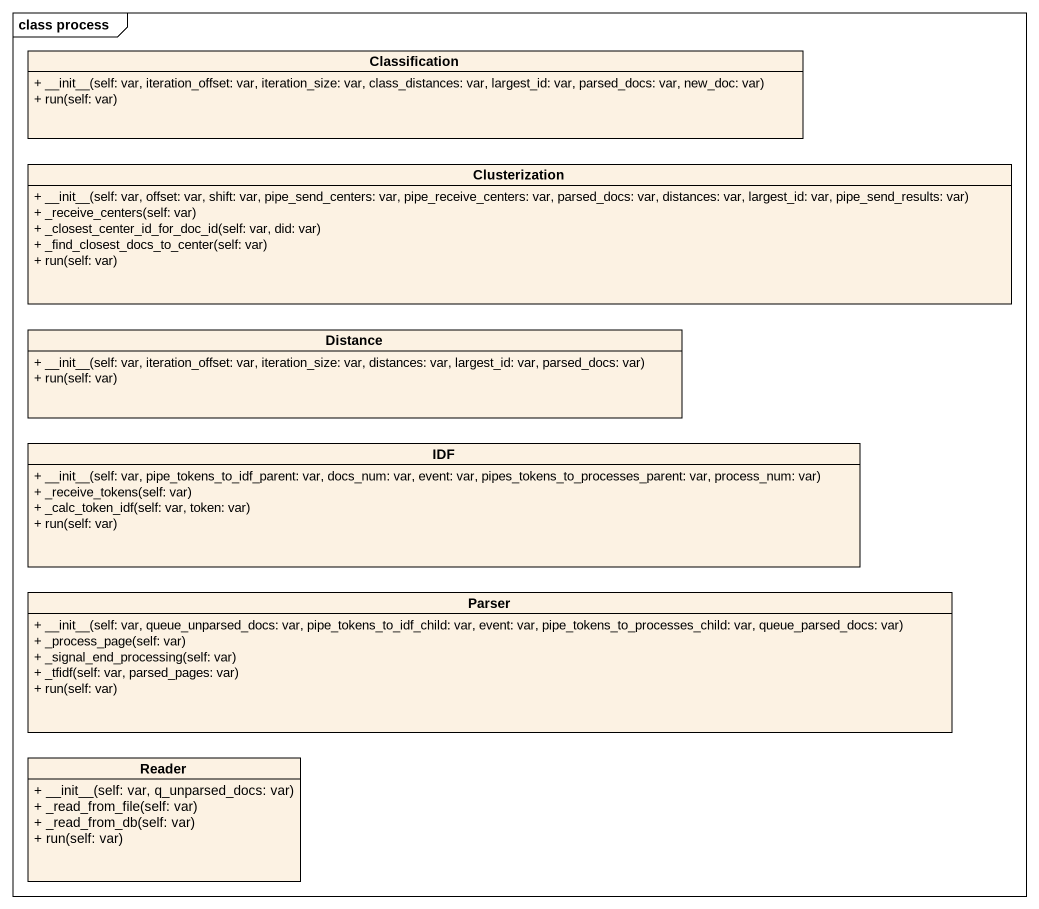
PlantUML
@startuml
mainframe class process
hide circle
hide empty members
skinparam classAttributeIconSize 0
class Classification {
  + ~__init~__(self: var, iteration_offset: var, iteration_size: var, class_distances: var, largest_id: var, parsed_docs: var, new_doc: var)
  + run(self: var)
}
class Clusterization {
  + ~__init~__(self: var, offset: var, shift: var, pipe_send_centers: var, pipe_receive_centers: var, parsed_docs: var, distances: var, largest_id: var, pipe_send_results: var)
  + _receive_centers(self: var)
  + _closest_center_id_for_doc_id(self: var, did: var)
  + _find_closest_docs_to_center(self: var)
  + run(self: var)
}
class Distance {
  + ~__init~__(self: var, iteration_offset: var, iteration_size: var, distances: var, largest_id: var, parsed_docs: var)
  + run(self: var)
}
class IDF {
  + ~__init~__(self: var, pipe_tokens_to_idf_parent: var, docs_num: var, event: var, pipes_tokens_to_processes_parent: var, process_num: var)
  + _receive_tokens(self: var)
  + _calc_token_idf(self: var, token: var)
  + run(self: var)
}
class Parser {
  + ~__init~__(self: var, queue_unparsed_docs: var, pipe_tokens_to_idf_child: var, event: var, pipe_tokens_to_processes_child: var, queue_parsed_docs: var)
  + _process_page(self: var)
  + _signal_end_processing(self: var)
  + _tfidf(self: var, parsed_pages: var)
  + run(self: var)
}
class Reader {
  + ~__init~__(self: var, q_unparsed_docs: var)
  + _read_from_file(self: var)
  + _read_from_db(self: var)
  + run(self: var)
}
@enduml
